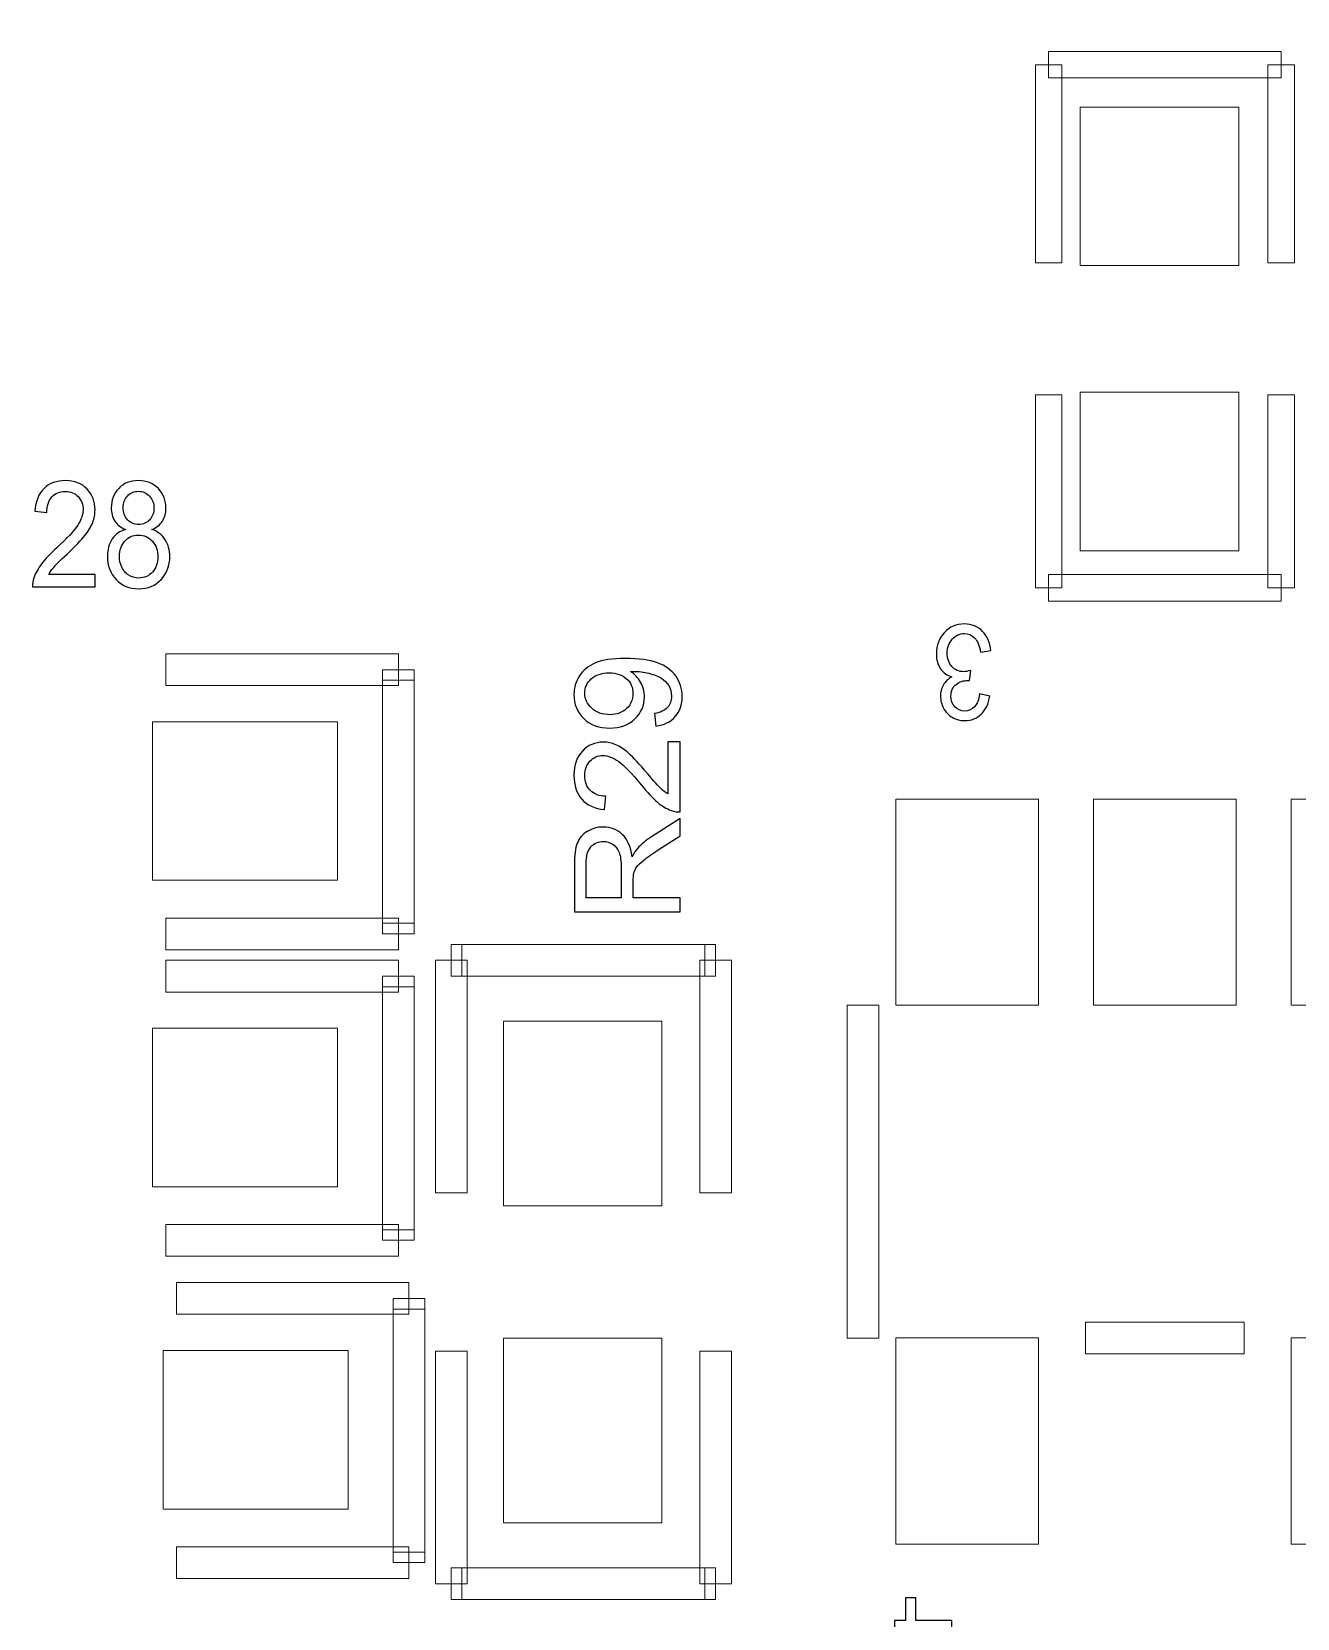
# Model space of a CAD drawing. Header units: millimetres. Extents: x -69 to 39, y -9 to 54.
# Drawn here: x -26.83 to -20.75, y 8.33 to 15.96 of the extents above; entities that cross this region are included whole.
import ezdxf

# ---------------------------------------------------------------- set-up
doc = ezdxf.new("R2010")
doc.units = ezdxf.units.MM
doc.header["$MEASUREMENT"] = 0
for name, color, linetype in [('BG_OUTLINE', 7, 'Continuous'), ('PG_SILKSCREEN_TOP', 7, 'Continuous'), ('PIN_TOP', 7, 'Continuous'), ('RD_SILKSCREEN_TOP', 7, 'Continuous')]:
    doc.layers.add(name, color=color, linetype=linetype)

msp = doc.modelspace()

# ---------------------------------------------------------------- linework, layer by layer
at = {"layer": 'BG_OUTLINE', "color": 176, "lineweight": 9}
msp.add_open_spline([(22.1252, -9.4051), (22.1252, -9.4051), (-56.3279, -9.4051), (-56.3279, -9.4051), (-56.3279, -9.4051), (-56.3279, -9.4051), (-56.3279, 41.6488), (-56.3279, 41.6488), (-56.3279, 41.6488), (-56.3279, 41.6488), (22.3259, 41.6488), (22.3259, 41.6488), (22.3259, 41.6488), (22.9318, 41.6492), (23.513, 41.4088), (23.9418, 40.9807), (23.9418, 40.9807), (24.3705, 40.5525), (24.6115, 39.9687), (24.6119, 39.3628), (24.6119, 39.3628), (24.6119, 39.3628), (24.6119, -7.1191), (24.6119, -7.1191), (24.6119, -7.1191), (24.6123, -7.725), (24.372, -8.3063), (23.9438, -8.735), (23.9438, -8.735), (23.5156, -9.1637), (22.9318, -9.4047), (22.3259, -9.4051), (22.3259, -9.4051), (22.3259, -9.4051), (22.1252, -9.4051), (22.1252, -9.4051)], degree=3, knots=[0, 0, 0, 0, 0.111111, 0.111111, 0.111111, 0.111111, 0.222222, 0.222222, 0.222222, 0.222222, 0.333333, 0.333333, 0.333333, 0.333333, 0.444444, 0.444444, 0.444444, 0.444444, 0.555556, 0.555556, 0.555556, 0.555556, 0.666667, 0.666667, 0.666667, 0.666667, 0.777778, 0.777778, 0.777778, 0.777778, 0.888889, 0.888889, 0.888889, 0.888889, 1, 1, 1, 1], dxfattribs=at)
at = {"layer": 'PG_SILKSCREEN_TOP', "lineweight": 9}
for points in [[(-21.9463, 15.7383), (-21.9463, 15.7383), (-21.9463, 15.8653), (-21.9463, 15.8653), (-21.9463, 15.8653), (-21.9463, 15.8653), (-20.8287, 15.8653), (-20.8287, 15.8653), (-20.8287, 15.8653), (-20.8287, 15.8653), (-20.8287, 15.7383), (-20.8287, 15.7383), (-20.8287, 15.7383), (-20.8287, 15.7383), (-21.9463, 15.7383), (-21.9463, 15.7383)], [(-21.8828, 14.8493), (-21.8828, 14.8493), (-22.0098, 14.8493), (-22.0098, 14.8493), (-22.0098, 14.8493), (-22.0098, 14.8493), (-22.0098, 15.8018), (-22.0098, 15.8018), (-22.0098, 15.8018), (-22.0098, 15.8018), (-21.8828, 15.8018), (-21.8828, 15.8018), (-21.8828, 15.8018), (-21.8828, 15.8018), (-21.8828, 14.8493), (-21.8828, 14.8493)], [(-20.8922, 15.8018), (-20.8922, 15.8018), (-20.7652, 15.8018), (-20.7652, 15.8018), (-20.7652, 15.8018), (-20.7652, 15.8018), (-20.7652, 14.8493), (-20.7652, 14.8493), (-20.7652, 14.8493), (-20.7652, 14.8493), (-20.8922, 14.8493), (-20.8922, 14.8493), (-20.8922, 14.8493), (-20.8922, 14.8493), (-20.8922, 15.8018), (-20.8922, 15.8018)], [(-22.0098, 14.2143), (-22.0098, 14.2143), (-21.8828, 14.2143), (-21.8828, 14.2143), (-21.8828, 14.2143), (-21.8828, 14.2143), (-21.8828, 13.2872), (-21.8828, 13.2872), (-21.8828, 13.2872), (-21.8828, 13.2872), (-22.0098, 13.2872), (-22.0098, 13.2872), (-22.0098, 13.2872), (-22.0098, 13.2872), (-22.0098, 14.2143), (-22.0098, 14.2143)], [(-20.7652, 13.2872), (-20.7652, 13.2872), (-20.8922, 13.2872), (-20.8922, 13.2872), (-20.8922, 13.2872), (-20.8922, 13.2872), (-20.8922, 14.2143), (-20.8922, 14.2143), (-20.8922, 14.2143), (-20.8922, 14.2143), (-20.7652, 14.2143), (-20.7652, 14.2143), (-20.7652, 14.2143), (-20.7652, 14.2143), (-20.7652, 13.2872), (-20.7652, 13.2872)], [(-21.9463, 13.2237), (-21.9463, 13.2237), (-21.9463, 13.3507), (-21.9463, 13.3507), (-21.9463, 13.3507), (-21.9463, 13.3507), (-20.8287, 13.3507), (-20.8287, 13.3507), (-20.8287, 13.3507), (-20.8287, 13.3507), (-20.8287, 13.2237), (-20.8287, 13.2237), (-20.8287, 13.2237), (-20.8287, 13.2237), (-21.9463, 13.2237), (-21.9463, 13.2237)], [(-25.0705, 12.9697), (-25.0705, 12.9697), (-25.0705, 12.8173), (-25.0705, 12.8173), (-25.0705, 12.8173), (-25.0705, 12.8173), (-26.1881, 12.8173), (-26.1881, 12.8173), (-26.1881, 12.8173), (-26.1881, 12.8173), (-26.1881, 12.9697), (-26.1881, 12.9697), (-26.1881, 12.9697), (-26.1881, 12.9697), (-25.0705, 12.9697), (-25.0705, 12.9697)], [(-24.9943, 12.8427), (-24.9943, 12.8427), (-25.1467, 12.8427), (-25.1467, 12.8427), (-25.1467, 12.8427), (-25.1467, 12.8427), (-25.1467, 12.8935), (-25.1467, 12.8935), (-25.1467, 12.8935), (-25.1467, 12.8935), (-24.9943, 12.8935), (-24.9943, 12.8935), (-24.9943, 12.8935), (-24.9943, 12.8935), (-24.9943, 12.8427), (-24.9943, 12.8427)], [(-24.9943, 11.6743), (-24.9943, 11.6743), (-25.1467, 11.6743), (-25.1467, 11.6743), (-25.1467, 11.6743), (-25.1467, 11.6743), (-25.1467, 12.8427), (-25.1467, 12.8427), (-25.1467, 12.8427), (-25.1467, 12.8427), (-24.9943, 12.8427), (-24.9943, 12.8427), (-24.9943, 12.8427), (-24.9943, 12.8427), (-24.9943, 11.6743), (-24.9943, 11.6743)], [(-26.1881, 11.5473), (-26.1881, 11.5473), (-26.1881, 11.6997), (-26.1881, 11.6997), (-26.1881, 11.6997), (-26.1881, 11.6997), (-25.0705, 11.6997), (-25.0705, 11.6997), (-25.0705, 11.6997), (-25.0705, 11.6997), (-25.0705, 11.5473), (-25.0705, 11.5473), (-25.0705, 11.5473), (-25.0705, 11.5473), (-26.1881, 11.5473), (-26.1881, 11.5473)], [(-24.9943, 11.6235), (-24.9943, 11.6235), (-25.1467, 11.6235), (-25.1467, 11.6235), (-25.1467, 11.6235), (-25.1467, 11.6235), (-25.1467, 11.6743), (-25.1467, 11.6743), (-25.1467, 11.6743), (-25.1467, 11.6743), (-24.9943, 11.6743), (-24.9943, 11.6743), (-24.9943, 11.6743), (-24.9943, 11.6743), (-24.9943, 11.6235), (-24.9943, 11.6235)], [(-24.7657, 11.5727), (-24.7657, 11.5727), (-24.7657, 11.4203), (-24.7657, 11.4203), (-24.7657, 11.4203), (-24.7657, 11.4203), (-24.8165, 11.4203), (-24.8165, 11.4203), (-24.8165, 11.4203), (-24.8165, 11.4203), (-24.8165, 11.5727), (-24.8165, 11.5727), (-24.8165, 11.5727), (-24.8165, 11.5727), (-24.7657, 11.5727), (-24.7657, 11.5727)], [(-23.5973, 11.5727), (-23.5973, 11.5727), (-23.5973, 11.4203), (-23.5973, 11.4203), (-23.5973, 11.4203), (-23.5973, 11.4203), (-24.7657, 11.4203), (-24.7657, 11.4203), (-24.7657, 11.4203), (-24.7657, 11.4203), (-24.7657, 11.5727), (-24.7657, 11.5727), (-24.7657, 11.5727), (-24.7657, 11.5727), (-23.5973, 11.5727), (-23.5973, 11.5727)], [(-23.5465, 11.5727), (-23.5465, 11.5727), (-23.5465, 11.4203), (-23.5465, 11.4203), (-23.5465, 11.4203), (-23.5465, 11.4203), (-23.5973, 11.4203), (-23.5973, 11.4203), (-23.5973, 11.4203), (-23.5973, 11.4203), (-23.5973, 11.5727), (-23.5973, 11.5727), (-23.5973, 11.5727), (-23.5973, 11.5727), (-23.5465, 11.5727), (-23.5465, 11.5727)], [(-25.0705, 11.4965), (-25.0705, 11.4965), (-25.0705, 11.3441), (-25.0705, 11.3441), (-25.0705, 11.3441), (-25.0705, 11.3441), (-26.1881, 11.3441), (-26.1881, 11.3441), (-26.1881, 11.3441), (-26.1881, 11.3441), (-26.1881, 11.4965), (-26.1881, 11.4965), (-26.1881, 11.4965), (-26.1881, 11.4965), (-25.0705, 11.4965), (-25.0705, 11.4965)], [(-24.8927, 11.4965), (-24.8927, 11.4965), (-24.7403, 11.4965), (-24.7403, 11.4965), (-24.7403, 11.4965), (-24.7403, 11.4965), (-24.7403, 10.3789), (-24.7403, 10.3789), (-24.7403, 10.3789), (-24.7403, 10.3789), (-24.8927, 10.3789), (-24.8927, 10.3789), (-24.8927, 10.3789), (-24.8927, 10.3789), (-24.8927, 11.4965), (-24.8927, 11.4965)], [(-23.4703, 10.3789), (-23.4703, 10.3789), (-23.6227, 10.3789), (-23.6227, 10.3789), (-23.6227, 10.3789), (-23.6227, 10.3789), (-23.6227, 11.4965), (-23.6227, 11.4965), (-23.6227, 11.4965), (-23.6227, 11.4965), (-23.4703, 11.4965), (-23.4703, 11.4965), (-23.4703, 11.4965), (-23.4703, 11.4965), (-23.4703, 10.3789), (-23.4703, 10.3789)], [(-24.9943, 11.3695), (-24.9943, 11.3695), (-25.1467, 11.3695), (-25.1467, 11.3695), (-25.1467, 11.3695), (-25.1467, 11.3695), (-25.1467, 11.4203), (-25.1467, 11.4203), (-25.1467, 11.4203), (-25.1467, 11.4203), (-24.9943, 11.4203), (-24.9943, 11.4203), (-24.9943, 11.4203), (-24.9943, 11.4203), (-24.9943, 11.3695), (-24.9943, 11.3695)], [(-24.9943, 10.2011), (-24.9943, 10.2011), (-25.1467, 10.2011), (-25.1467, 10.2011), (-25.1467, 10.2011), (-25.1467, 10.2011), (-25.1467, 11.3695), (-25.1467, 11.3695), (-25.1467, 11.3695), (-25.1467, 11.3695), (-24.9943, 11.3695), (-24.9943, 11.3695), (-24.9943, 11.3695), (-24.9943, 11.3695), (-24.9943, 10.2011), (-24.9943, 10.2011)], [(-22.7614, 9.6804), (-22.7614, 9.6804), (-22.9138, 9.6804), (-22.9138, 9.6804), (-22.9138, 9.6804), (-22.9138, 9.6804), (-22.9138, 11.2806), (-22.9138, 11.2806), (-22.9138, 11.2806), (-22.9138, 11.2806), (-22.7614, 11.2806), (-22.7614, 11.2806), (-22.7614, 11.2806), (-22.7614, 11.2806), (-22.7614, 9.6804), (-22.7614, 9.6804)], [(-26.1881, 10.0741), (-26.1881, 10.0741), (-26.1881, 10.2265), (-26.1881, 10.2265), (-26.1881, 10.2265), (-26.1881, 10.2265), (-25.0705, 10.2265), (-25.0705, 10.2265), (-25.0705, 10.2265), (-25.0705, 10.2265), (-25.0705, 10.0741), (-25.0705, 10.0741), (-25.0705, 10.0741), (-25.0705, 10.0741), (-26.1881, 10.0741), (-26.1881, 10.0741)], [(-24.9943, 10.1503), (-24.9943, 10.1503), (-25.1467, 10.1503), (-25.1467, 10.1503), (-25.1467, 10.1503), (-25.1467, 10.1503), (-25.1467, 10.2011), (-25.1467, 10.2011), (-25.1467, 10.2011), (-25.1467, 10.2011), (-24.9943, 10.2011), (-24.9943, 10.2011), (-24.9943, 10.2011), (-24.9943, 10.2011), (-24.9943, 10.1503), (-24.9943, 10.1503)], [(-25.0197, 9.9471), (-25.0197, 9.9471), (-25.0197, 9.7947), (-25.0197, 9.7947), (-25.0197, 9.7947), (-25.0197, 9.7947), (-26.1373, 9.7947), (-26.1373, 9.7947), (-26.1373, 9.7947), (-26.1373, 9.7947), (-26.1373, 9.9471), (-26.1373, 9.9471), (-26.1373, 9.9471), (-26.1373, 9.9471), (-25.0197, 9.9471), (-25.0197, 9.9471)], [(-24.9435, 9.8201), (-24.9435, 9.8201), (-25.0959, 9.8201), (-25.0959, 9.8201), (-25.0959, 9.8201), (-25.0959, 9.8201), (-25.0959, 9.8709), (-25.0959, 9.8709), (-25.0959, 9.8709), (-25.0959, 9.8709), (-24.9435, 9.8709), (-24.9435, 9.8709), (-24.9435, 9.8709), (-24.9435, 9.8709), (-24.9435, 9.8201), (-24.9435, 9.8201)], [(-24.9435, 8.6517), (-24.9435, 8.6517), (-25.0959, 8.6517), (-25.0959, 8.6517), (-25.0959, 8.6517), (-25.0959, 8.6517), (-25.0959, 9.8201), (-25.0959, 9.8201), (-25.0959, 9.8201), (-25.0959, 9.8201), (-24.9435, 9.8201), (-24.9435, 9.8201), (-24.9435, 9.8201), (-24.9435, 9.8201), (-24.9435, 8.6517), (-24.9435, 8.6517)], [(-21.0065, 9.7566), (-21.0065, 9.7566), (-21.0065, 9.6042), (-21.0065, 9.6042), (-21.0065, 9.6042), (-21.0065, 9.6042), (-21.7685, 9.6042), (-21.7685, 9.6042), (-21.7685, 9.6042), (-21.7685, 9.6042), (-21.7685, 9.7566), (-21.7685, 9.7566), (-21.7685, 9.7566), (-21.7685, 9.7566), (-21.0065, 9.7566), (-21.0065, 9.7566)], [(-24.7403, 8.4993), (-24.7403, 8.4993), (-24.8927, 8.4993), (-24.8927, 8.4993), (-24.8927, 8.4993), (-24.8927, 8.4993), (-24.8927, 9.6169), (-24.8927, 9.6169), (-24.8927, 9.6169), (-24.8927, 9.6169), (-24.7403, 9.6169), (-24.7403, 9.6169), (-24.7403, 9.6169), (-24.7403, 9.6169), (-24.7403, 8.4993), (-24.7403, 8.4993)], [(-23.6227, 9.6169), (-23.6227, 9.6169), (-23.4703, 9.6169), (-23.4703, 9.6169), (-23.4703, 9.6169), (-23.4703, 9.6169), (-23.4703, 8.4993), (-23.4703, 8.4993), (-23.4703, 8.4993), (-23.4703, 8.4993), (-23.6227, 8.4993), (-23.6227, 8.4993), (-23.6227, 8.4993), (-23.6227, 8.4993), (-23.6227, 9.6169), (-23.6227, 9.6169)], [(-26.1373, 8.5247), (-26.1373, 8.5247), (-26.1373, 8.6771), (-26.1373, 8.6771), (-26.1373, 8.6771), (-26.1373, 8.6771), (-25.0197, 8.6771), (-25.0197, 8.6771), (-25.0197, 8.6771), (-25.0197, 8.6771), (-25.0197, 8.5247), (-25.0197, 8.5247), (-25.0197, 8.5247), (-25.0197, 8.5247), (-26.1373, 8.5247), (-26.1373, 8.5247)], [(-24.9435, 8.6009), (-24.9435, 8.6009), (-25.0959, 8.6009), (-25.0959, 8.6009), (-25.0959, 8.6009), (-25.0959, 8.6009), (-25.0959, 8.6517), (-25.0959, 8.6517), (-25.0959, 8.6517), (-25.0959, 8.6517), (-24.9435, 8.6517), (-24.9435, 8.6517), (-24.9435, 8.6517), (-24.9435, 8.6517), (-24.9435, 8.6009), (-24.9435, 8.6009)], [(-24.7657, 8.5755), (-24.7657, 8.5755), (-24.7657, 8.4231), (-24.7657, 8.4231), (-24.7657, 8.4231), (-24.7657, 8.4231), (-24.8165, 8.4231), (-24.8165, 8.4231), (-24.8165, 8.4231), (-24.8165, 8.4231), (-24.8165, 8.5755), (-24.8165, 8.5755), (-24.8165, 8.5755), (-24.8165, 8.5755), (-24.7657, 8.5755), (-24.7657, 8.5755)], [(-23.5973, 8.5755), (-23.5973, 8.5755), (-23.5973, 8.4231), (-23.5973, 8.4231), (-23.5973, 8.4231), (-23.5973, 8.4231), (-24.7657, 8.4231), (-24.7657, 8.4231), (-24.7657, 8.4231), (-24.7657, 8.4231), (-24.7657, 8.5755), (-24.7657, 8.5755), (-24.7657, 8.5755), (-24.7657, 8.5755), (-23.5973, 8.5755), (-23.5973, 8.5755)], [(-23.5465, 8.5755), (-23.5465, 8.5755), (-23.5465, 8.4231), (-23.5465, 8.4231), (-23.5465, 8.4231), (-23.5465, 8.4231), (-23.5973, 8.4231), (-23.5973, 8.4231), (-23.5973, 8.4231), (-23.5973, 8.4231), (-23.5973, 8.5755), (-23.5973, 8.5755), (-23.5973, 8.5755), (-23.5973, 8.5755), (-23.5465, 8.5755), (-23.5465, 8.5755)]]:
    msp.add_open_spline(points, degree=3, knots=[0, 0, 0, 0, 0.25, 0.25, 0.25, 0.25, 0.5, 0.5, 0.5, 0.5, 0.75, 0.75, 0.75, 0.75, 1, 1, 1, 1], dxfattribs=at)
at = {"layer": 'PG_SILKSCREEN_TOP'}
for points, knots in [([(-22.2238, 12.9854), (-22.2238, 12.9854), (-22.2727, 12.978), (-22.2727, 12.978), (-22.2727, 12.978), (-22.2784, 13.0096), (-22.288, 13.0324), (-22.3014, 13.0463), (-22.3014, 13.0463), (-22.315, 13.0603), (-22.3314, 13.0673), (-22.3509, 13.0673), (-22.3509, 13.0673), (-22.374, 13.0673), (-22.3935, 13.0582), (-22.4094, 13.04), (-22.4094, 13.04), (-22.4252, 13.0218), (-22.4332, 12.9992), (-22.4332, 12.9724), (-22.4332, 12.9724), (-22.4332, 12.9468), (-22.4259, 12.9256), (-22.4111, 12.909), (-22.4111, 12.909), (-22.3964, 12.8924), (-22.3776, 12.884), (-22.355, 12.884), (-22.355, 12.884), (-22.3457, 12.884), (-22.3342, 12.8861), (-22.3204, 12.8902), (-22.3204, 12.8902), (-22.3204, 12.8902), (-22.3259, 12.8412), (-22.3259, 12.8412), (-22.3259, 12.8412), (-22.3292, 12.8417), (-22.3317, 12.8419), (-22.3338, 12.8419), (-22.3338, 12.8419), (-22.3546, 12.8419), (-22.3734, 12.8356), (-22.3901, 12.8232), (-22.3901, 12.8232), (-22.4069, 12.8109), (-22.4152, 12.7917), (-22.4152, 12.7659), (-22.4152, 12.7659), (-22.4152, 12.7455), (-22.4091, 12.7284), (-22.3969, 12.7151), (-22.3969, 12.7151), (-22.3848, 12.7016), (-22.369, 12.6949), (-22.3498, 12.6949), (-22.3498, 12.6949), (-22.3307, 12.6949), (-22.3148, 12.7018), (-22.3022, 12.7153), (-22.3022, 12.7153), (-22.2895, 12.729), (-22.2813, 12.7495), (-22.2777, 12.7768), (-22.2777, 12.7768), (-22.2777, 12.7768), (-22.2287, 12.7668), (-22.2287, 12.7668), (-22.2287, 12.7668), (-22.2346, 12.7294), (-22.2483, 12.7004), (-22.2694, 12.6798), (-22.2694, 12.6798), (-22.2908, 12.6593), (-22.3171, 12.6489), (-22.3487, 12.6489), (-22.3487, 12.6489), (-22.3705, 12.6489), (-22.3906, 12.6543), (-22.4089, 12.6649), (-22.4089, 12.6649), (-22.4272, 12.6756), (-22.4412, 12.6901), (-22.451, 12.7085), (-22.451, 12.7085), (-22.4607, 12.7269), (-22.4656, 12.7464), (-22.4656, 12.7672), (-22.4656, 12.7672), (-22.4656, 12.7867), (-22.461, 12.8046), (-22.4517, 12.8208), (-22.4517, 12.8208), (-22.4424, 12.8369), (-22.4287, 12.8497), (-22.4106, 12.8592), (-22.4106, 12.8592), (-22.4342, 12.8654), (-22.4525, 12.8783), (-22.4656, 12.8979), (-22.4656, 12.8979), (-22.4787, 12.9173), (-22.4852, 12.9418), (-22.4852, 12.9711), (-22.4852, 12.9711), (-22.4852, 13.0108), (-22.4725, 13.0444), (-22.447, 13.0721), (-22.447, 13.0721), (-22.4217, 13.0997), (-22.3895, 13.1134), (-22.3506, 13.1134), (-22.3506, 13.1134), (-22.3155, 13.1134), (-22.2865, 13.1016), (-22.2634, 13.0778), (-22.2634, 13.0778), (-22.2402, 13.0541), (-22.227, 13.0233), (-22.2238, 12.9854)], [0, 0, 0, 0, 0.033333, 0.033333, 0.033333, 0.033333, 0.066667, 0.066667, 0.066667, 0.066667, 0.1, 0.1, 0.1, 0.1, 0.133333, 0.133333, 0.133333, 0.133333, 0.166667, 0.166667, 0.166667, 0.166667, 0.2, 0.2, 0.2, 0.2, 0.233333, 0.233333, 0.233333, 0.233333, 0.266667, 0.266667, 0.266667, 0.266667, 0.3, 0.3, 0.3, 0.3, 0.333333, 0.333333, 0.333333, 0.333333, 0.366667, 0.366667, 0.366667, 0.366667, 0.4, 0.4, 0.4, 0.4, 0.433333, 0.433333, 0.433333, 0.433333, 0.466667, 0.466667, 0.466667, 0.466667, 0.5, 0.5, 0.5, 0.5, 0.533333, 0.533333, 0.533333, 0.533333, 0.566667, 0.566667, 0.566667, 0.566667, 0.6, 0.6, 0.6, 0.6, 0.633333, 0.633333, 0.633333, 0.633333, 0.666667, 0.666667, 0.666667, 0.666667, 0.7, 0.7, 0.7, 0.7, 0.733333, 0.733333, 0.733333, 0.733333, 0.766667, 0.766667, 0.766667, 0.766667, 0.8, 0.8, 0.8, 0.8, 0.833333, 0.833333, 0.833333, 0.833333, 0.866667, 0.866667, 0.866667, 0.866667, 0.9, 0.9, 0.9, 0.9, 0.933333, 0.933333, 0.933333, 0.933333, 0.966667, 0.966667, 0.966667, 0.966667, 1, 1, 1, 1]), ([(-22.5839, 8.4318), (-22.5839, 8.4318), (-22.5839, 8.323), (-22.5839, 8.323), (-22.5839, 8.323), (-22.5839, 8.323), (-22.4107, 8.323), (-22.4107, 8.323), (-22.4107, 8.323), (-22.4107, 8.323), (-22.4107, 8.2718), (-22.4107, 8.2718), (-22.4107, 8.2718), (-22.4107, 8.2718), (-22.593, 7.9772), (-22.593, 7.9772), (-22.593, 7.9772), (-22.593, 7.9772), (-22.6331, 7.9772), (-22.6331, 7.9772), (-22.6331, 7.9772), (-22.6331, 7.9772), (-22.6331, 8.2718), (-22.6331, 8.2718), (-22.6331, 8.2718), (-22.6331, 8.2718), (-22.687, 8.2718), (-22.687, 8.2718), (-22.687, 8.2718), (-22.687, 8.2718), (-22.687, 8.323), (-22.687, 8.323), (-22.687, 8.323), (-22.687, 8.323), (-22.6331, 8.323), (-22.6331, 8.323), (-22.6331, 8.323), (-22.6331, 8.323), (-22.6331, 8.4318), (-22.6331, 8.4318), (-22.6331, 8.4318), (-22.6331, 8.4318), (-22.5839, 8.4318), (-22.5839, 8.4318)], [0, 0, 0, 0, 0.090909, 0.090909, 0.090909, 0.090909, 0.181818, 0.181818, 0.181818, 0.181818, 0.272727, 0.272727, 0.272727, 0.272727, 0.363636, 0.363636, 0.363636, 0.363636, 0.454545, 0.454545, 0.454545, 0.454545, 0.545455, 0.545455, 0.545455, 0.545455, 0.636364, 0.636364, 0.636364, 0.636364, 0.727273, 0.727273, 0.727273, 0.727273, 0.818182, 0.818182, 0.818182, 0.818182, 0.909091, 0.909091, 0.909091, 0.909091, 1, 1, 1, 1])]:
    msp.add_open_spline(points, degree=3, knots=knots, dxfattribs=at)
at = {"layer": 'PIN_TOP', "color": 8, "lineweight": 9}
for points in [[(-21.0319, 14.8366), (-21.0319, 14.8366), (-21.7939, 14.8366), (-21.7939, 14.8366), (-21.7939, 14.8366), (-21.7939, 14.8366), (-21.7939, 15.5986), (-21.7939, 15.5986), (-21.7939, 15.5986), (-21.7939, 15.5986), (-21.0319, 15.5986), (-21.0319, 15.5986), (-21.0319, 15.5986), (-21.0319, 15.5986), (-21.0319, 14.8366), (-21.0319, 14.8366)], [(-21.0319, 13.465), (-21.0319, 13.465), (-21.7939, 13.465), (-21.7939, 13.465), (-21.7939, 13.465), (-21.7939, 13.465), (-21.7939, 14.227), (-21.7939, 14.227), (-21.7939, 14.227), (-21.7939, 14.227), (-21.0319, 14.227), (-21.0319, 14.227), (-21.0319, 14.227), (-21.0319, 14.227), (-21.0319, 13.465), (-21.0319, 13.465)], [(-26.2516, 11.8811), (-26.2516, 11.8811), (-26.2516, 12.6431), (-26.2516, 12.6431), (-26.2516, 12.6431), (-26.2516, 12.6431), (-25.3626, 12.6431), (-25.3626, 12.6431), (-25.3626, 12.6431), (-25.3626, 12.6431), (-25.3626, 11.8811), (-25.3626, 11.8811), (-25.3626, 11.8811), (-25.3626, 11.8811), (-26.2516, 11.8811), (-26.2516, 11.8811)], [(-21.9946, 12.2707), (-21.9946, 12.2707), (-21.9946, 11.2801), (-21.9946, 11.2801), (-21.9946, 11.2801), (-21.9946, 11.2801), (-22.6804, 11.2801), (-22.6804, 11.2801), (-22.6804, 11.2801), (-22.6804, 11.2801), (-22.6804, 12.2707), (-22.6804, 12.2707), (-22.6804, 12.2707), (-22.6804, 12.2707), (-21.9946, 12.2707), (-21.9946, 12.2707)], [(-21.0446, 12.2707), (-21.0446, 12.2707), (-21.0446, 11.2801), (-21.0446, 11.2801), (-21.0446, 11.2801), (-21.0446, 11.2801), (-21.7304, 11.2801), (-21.7304, 11.2801), (-21.7304, 11.2801), (-21.7304, 11.2801), (-21.7304, 12.2707), (-21.7304, 12.2707), (-21.7304, 12.2707), (-21.7304, 12.2707), (-21.0446, 12.2707), (-21.0446, 12.2707)], [(-20.0946, 12.2707), (-20.0946, 12.2707), (-20.0946, 11.2801), (-20.0946, 11.2801), (-20.0946, 11.2801), (-20.0946, 11.2801), (-20.7804, 11.2801), (-20.7804, 11.2801), (-20.7804, 11.2801), (-20.7804, 11.2801), (-20.7804, 12.2707), (-20.7804, 12.2707), (-20.7804, 12.2707), (-20.7804, 12.2707), (-20.0946, 12.2707), (-20.0946, 12.2707)], [(-26.2516, 10.4079), (-26.2516, 10.4079), (-26.2516, 11.1699), (-26.2516, 11.1699), (-26.2516, 11.1699), (-26.2516, 11.1699), (-25.3626, 11.1699), (-25.3626, 11.1699), (-25.3626, 11.1699), (-25.3626, 11.1699), (-25.3626, 10.4079), (-25.3626, 10.4079), (-25.3626, 10.4079), (-25.3626, 10.4079), (-26.2516, 10.4079), (-26.2516, 10.4079)], [(-23.804, 10.3154), (-23.804, 10.3154), (-24.566, 10.3154), (-24.566, 10.3154), (-24.566, 10.3154), (-24.566, 10.3154), (-24.566, 11.2044), (-24.566, 11.2044), (-24.566, 11.2044), (-24.566, 11.2044), (-23.804, 11.2044), (-23.804, 11.2044), (-23.804, 11.2044), (-23.804, 11.2044), (-23.804, 10.3154), (-23.804, 10.3154)], [(-26.2008, 8.8585), (-26.2008, 8.8585), (-26.2008, 9.6205), (-26.2008, 9.6205), (-26.2008, 9.6205), (-26.2008, 9.6205), (-25.3118, 9.6205), (-25.3118, 9.6205), (-25.3118, 9.6205), (-25.3118, 9.6205), (-25.3118, 8.8585), (-25.3118, 8.8585), (-25.3118, 8.8585), (-25.3118, 8.8585), (-26.2008, 8.8585), (-26.2008, 8.8585)], [(-23.804, 8.7914), (-23.804, 8.7914), (-24.566, 8.7914), (-24.566, 8.7914), (-24.566, 8.7914), (-24.566, 8.7914), (-24.566, 9.6804), (-24.566, 9.6804), (-24.566, 9.6804), (-24.566, 9.6804), (-23.804, 9.6804), (-23.804, 9.6804), (-23.804, 9.6804), (-23.804, 9.6804), (-23.804, 8.7914), (-23.804, 8.7914)], [(-21.9946, 9.6809), (-21.9946, 9.6809), (-21.9946, 8.6903), (-21.9946, 8.6903), (-21.9946, 8.6903), (-21.9946, 8.6903), (-22.6804, 8.6903), (-22.6804, 8.6903), (-22.6804, 8.6903), (-22.6804, 8.6903), (-22.6804, 9.6809), (-22.6804, 9.6809), (-22.6804, 9.6809), (-22.6804, 9.6809), (-21.9946, 9.6809), (-21.9946, 9.6809)], [(-20.0946, 9.6809), (-20.0946, 9.6809), (-20.0946, 8.6903), (-20.0946, 8.6903), (-20.0946, 8.6903), (-20.0946, 8.6903), (-20.7804, 8.6903), (-20.7804, 8.6903), (-20.7804, 8.6903), (-20.7804, 8.6903), (-20.7804, 9.6809), (-20.7804, 9.6809), (-20.7804, 9.6809), (-20.7804, 9.6809), (-20.0946, 9.6809), (-20.0946, 9.6809)]]:
    msp.add_open_spline(points, degree=3, knots=[0, 0, 0, 0, 0.25, 0.25, 0.25, 0.25, 0.5, 0.5, 0.5, 0.5, 0.75, 0.75, 0.75, 0.75, 1, 1, 1, 1], dxfattribs=at)
at = {"layer": 'RD_SILKSCREEN_TOP', "color": 1}
for points, knots in [([(-26.5274, 13.3517), (-26.5274, 13.3517), (-26.5274, 13.2916), (-26.5274, 13.2916), (-26.5274, 13.2916), (-26.5274, 13.2916), (-26.8278, 13.2916), (-26.8278, 13.2916), (-26.8278, 13.2916), (-26.8283, 13.3067), (-26.8261, 13.3211), (-26.8214, 13.335), (-26.8214, 13.335), (-26.8138, 13.358), (-26.8015, 13.3805), (-26.7847, 13.4028), (-26.7847, 13.4028), (-26.7677, 13.4249), (-26.7434, 13.4507), (-26.7117, 13.4798), (-26.7117, 13.4798), (-26.6622, 13.5252), (-26.6288, 13.5611), (-26.6114, 13.5877), (-26.6114, 13.5877), (-26.5941, 13.6141), (-26.5854, 13.6393), (-26.5854, 13.6628), (-26.5854, 13.6628), (-26.5854, 13.6876), (-26.5934, 13.7085), (-26.6091, 13.7256), (-26.6091, 13.7256), (-26.625, 13.7425), (-26.6456, 13.751), (-26.671, 13.751), (-26.671, 13.751), (-26.6979, 13.751), (-26.7193, 13.742), (-26.7354, 13.7239), (-26.7354, 13.7239), (-26.7517, 13.7059), (-26.7598, 13.6809), (-26.76, 13.649), (-26.76, 13.649), (-26.76, 13.649), (-26.8174, 13.6555), (-26.8174, 13.6555), (-26.8174, 13.6555), (-26.8134, 13.7035), (-26.7986, 13.74), (-26.773, 13.7651), (-26.773, 13.7651), (-26.7474, 13.7903), (-26.7129, 13.8028), (-26.6697, 13.8028), (-26.6697, 13.8028), (-26.6261, 13.8028), (-26.5917, 13.7892), (-26.5662, 13.7622), (-26.5662, 13.7622), (-26.5407, 13.735), (-26.528, 13.7015), (-26.528, 13.6614), (-26.528, 13.6614), (-26.528, 13.641), (-26.5317, 13.621), (-26.5392, 13.6013), (-26.5392, 13.6013), (-26.5467, 13.5817), (-26.5591, 13.5609), (-26.5763, 13.5392), (-26.5763, 13.5392), (-26.5935, 13.5174), (-26.6222, 13.4875), (-26.6623, 13.4496), (-26.6623, 13.4496), (-26.6958, 13.4181), (-26.7173, 13.3967), (-26.7267, 13.3855), (-26.7267, 13.3855), (-26.7363, 13.3743), (-26.7442, 13.3631), (-26.7504, 13.3517), (-26.7504, 13.3517), (-26.7504, 13.3517), (-26.5274, 13.3517), (-26.5274, 13.3517)], [0, 0, 0, 0, 0.045455, 0.045455, 0.045455, 0.045455, 0.090909, 0.090909, 0.090909, 0.090909, 0.136364, 0.136364, 0.136364, 0.136364, 0.181818, 0.181818, 0.181818, 0.181818, 0.227273, 0.227273, 0.227273, 0.227273, 0.272727, 0.272727, 0.272727, 0.272727, 0.318182, 0.318182, 0.318182, 0.318182, 0.363636, 0.363636, 0.363636, 0.363636, 0.409091, 0.409091, 0.409091, 0.409091, 0.454545, 0.454545, 0.454545, 0.454545, 0.5, 0.5, 0.5, 0.5, 0.545455, 0.545455, 0.545455, 0.545455, 0.590909, 0.590909, 0.590909, 0.590909, 0.636364, 0.636364, 0.636364, 0.636364, 0.681818, 0.681818, 0.681818, 0.681818, 0.727273, 0.727273, 0.727273, 0.727273, 0.772727, 0.772727, 0.772727, 0.772727, 0.818182, 0.818182, 0.818182, 0.818182, 0.863636, 0.863636, 0.863636, 0.863636, 0.909091, 0.909091, 0.909091, 0.909091, 0.954545, 0.954545, 0.954545, 0.954545, 1, 1, 1, 1]), ([(-26.3817, 13.5677), (-26.4049, 13.5771), (-26.422, 13.5907), (-26.4333, 13.6083), (-26.4333, 13.6083), (-26.4444, 13.6259), (-26.45, 13.647), (-26.45, 13.6715), (-26.45, 13.6715), (-26.45, 13.7086), (-26.4381, 13.7397), (-26.4143, 13.7649), (-26.4143, 13.7649), (-26.3905, 13.7902), (-26.359, 13.8028), (-26.3194, 13.8028), (-26.3194, 13.8028), (-26.2798, 13.8028), (-26.2478, 13.7899), (-26.2236, 13.7641), (-26.2236, 13.7641), (-26.1994, 13.7382), (-26.1874, 13.7068), (-26.1874, 13.6697), (-26.1874, 13.6697), (-26.1874, 13.6461), (-26.1929, 13.6256), (-26.2039, 13.6081), (-26.2039, 13.6081), (-26.215, 13.5907), (-26.2318, 13.5771), (-26.2543, 13.5677), (-26.2543, 13.5677), (-26.2264, 13.5575), (-26.2052, 13.5411), (-26.1906, 13.5184), (-26.1906, 13.5184), (-26.1761, 13.4957), (-26.1687, 13.4686), (-26.1687, 13.4372), (-26.1687, 13.4372), (-26.1687, 13.3935), (-26.1826, 13.357), (-26.21, 13.3274), (-26.21, 13.3274), (-26.2375, 13.2978), (-26.2736, 13.2829), (-26.3186, 13.2829), (-26.3186, 13.2829), (-26.3634, 13.2829), (-26.3994, 13.2978), (-26.427, 13.3275), (-26.427, 13.3275), (-26.4545, 13.3573), (-26.4683, 13.3944), (-26.4683, 13.4388), (-26.4683, 13.4388), (-26.4683, 13.4719), (-26.4608, 13.4996), (-26.4457, 13.522), (-26.4457, 13.522), (-26.4308, 13.5443), (-26.4094, 13.5596), (-26.3817, 13.5677)], [0, 0, 0, 0, 0.0625, 0.0625, 0.0625, 0.0625, 0.125, 0.125, 0.125, 0.125, 0.1875, 0.1875, 0.1875, 0.1875, 0.25, 0.25, 0.25, 0.25, 0.3125, 0.3125, 0.3125, 0.3125, 0.375, 0.375, 0.375, 0.375, 0.4375, 0.4375, 0.4375, 0.4375, 0.5, 0.5, 0.5, 0.5, 0.5625, 0.5625, 0.5625, 0.5625, 0.625, 0.625, 0.625, 0.625, 0.6875, 0.6875, 0.6875, 0.6875, 0.75, 0.75, 0.75, 0.75, 0.8125, 0.8125, 0.8125, 0.8125, 0.875, 0.875, 0.875, 0.875, 0.9375, 0.9375, 0.9375, 0.9375, 1, 1, 1, 1]), ([(-26.3929, 13.6736), (-26.3929, 13.6496), (-26.386, 13.6299), (-26.3722, 13.6146), (-26.3722, 13.6146), (-26.3583, 13.5993), (-26.3403, 13.5916), (-26.3182, 13.5916), (-26.3182, 13.5916), (-26.2968, 13.5916), (-26.2791, 13.5992), (-26.2653, 13.6144), (-26.2653, 13.6144), (-26.2515, 13.6295), (-26.2448, 13.6481), (-26.2448, 13.6701), (-26.2448, 13.6701), (-26.2448, 13.6931), (-26.2518, 13.7123), (-26.266, 13.7279), (-26.266, 13.7279), (-26.2801, 13.7436), (-26.2977, 13.7514), (-26.3188, 13.7514), (-26.3188, 13.7514), (-26.3402, 13.7514), (-26.3578, 13.7437), (-26.3719, 13.7285), (-26.3719, 13.7285), (-26.386, 13.7132), (-26.3929, 13.6949), (-26.3929, 13.6736)], [0, 0, 0, 0, 0.125, 0.125, 0.125, 0.125, 0.25, 0.25, 0.25, 0.25, 0.375, 0.375, 0.375, 0.375, 0.5, 0.5, 0.5, 0.5, 0.625, 0.625, 0.625, 0.625, 0.75, 0.75, 0.75, 0.75, 0.875, 0.875, 0.875, 0.875, 1, 1, 1, 1]), ([(-26.411, 13.4385), (-26.411, 13.4207), (-26.4071, 13.4034), (-26.3996, 13.3868), (-26.3996, 13.3868), (-26.3921, 13.3701), (-26.3809, 13.3571), (-26.366, 13.348), (-26.366, 13.348), (-26.3511, 13.3389), (-26.3351, 13.3343), (-26.3179, 13.3343), (-26.3179, 13.3343), (-26.2912, 13.3343), (-26.2692, 13.3439), (-26.2519, 13.3632), (-26.2519, 13.3632), (-26.2345, 13.3824), (-26.2258, 13.4068), (-26.2258, 13.4364), (-26.2258, 13.4364), (-26.2258, 13.4666), (-26.2347, 13.4914), (-26.2526, 13.5111), (-26.2526, 13.5111), (-26.2705, 13.5308), (-26.2929, 13.5406), (-26.3198, 13.5406), (-26.3198, 13.5406), (-26.3461, 13.5406), (-26.3678, 13.5309), (-26.385, 13.5115), (-26.385, 13.5115), (-26.4022, 13.4919), (-26.411, 13.4676), (-26.411, 13.4385)], [0, 0, 0, 0, 0.111111, 0.111111, 0.111111, 0.111111, 0.222222, 0.222222, 0.222222, 0.222222, 0.333333, 0.333333, 0.333333, 0.333333, 0.444444, 0.444444, 0.444444, 0.444444, 0.555556, 0.555556, 0.555556, 0.555556, 0.666667, 0.666667, 0.666667, 0.666667, 0.777778, 0.777778, 0.777778, 0.777778, 0.888889, 0.888889, 0.888889, 0.888889, 1, 1, 1, 1]), ([(-23.8334, 12.6223), (-23.8334, 12.6223), (-23.839, 12.6824), (-23.839, 12.6824), (-23.839, 12.6824), (-23.8108, 12.6875), (-23.7903, 12.6972), (-23.7775, 12.7115), (-23.7775, 12.7115), (-23.7648, 12.7259), (-23.7584, 12.7442), (-23.7584, 12.7668), (-23.7584, 12.7668), (-23.7584, 12.786), (-23.7628, 12.8028), (-23.7716, 12.8173), (-23.7716, 12.8173), (-23.7804, 12.8317), (-23.7922, 12.8436), (-23.8069, 12.8528), (-23.8069, 12.8528), (-23.8216, 12.8622), (-23.8415, 12.8699), (-23.8664, 12.8762), (-23.8664, 12.8762), (-23.8914, 12.8823), (-23.9169, 12.8855), (-23.9428, 12.8855), (-23.9428, 12.8855), (-23.9455, 12.8855), (-23.9498, 12.8854), (-23.9553, 12.8852), (-23.9553, 12.8852), (-23.9355, 12.8726), (-23.9192, 12.8556), (-23.9069, 12.834), (-23.9069, 12.834), (-23.8944, 12.8123), (-23.8883, 12.7888), (-23.8883, 12.7637), (-23.8883, 12.7637), (-23.8883, 12.7215), (-23.9036, 12.6858), (-23.9342, 12.6567), (-23.9342, 12.6567), (-23.9647, 12.6275), (-24.0049, 12.6129), (-24.0549, 12.6129), (-24.0549, 12.6129), (-24.1066, 12.6129), (-24.1481, 12.6281), (-24.1796, 12.6586), (-24.1796, 12.6586), (-24.2112, 12.689), (-24.2269, 12.7272), (-24.2269, 12.7731), (-24.2269, 12.7731), (-24.2269, 12.8061), (-24.2179, 12.8364), (-24.2001, 12.8638), (-24.2001, 12.8638), (-24.1824, 12.8912), (-24.1569, 12.9121), (-24.1239, 12.9263), (-24.1239, 12.9263), (-24.091, 12.9405), (-24.0432, 12.9477), (-23.9806, 12.9477), (-23.9806, 12.9477), (-23.9157, 12.9477), (-23.8639, 12.9407), (-23.8252, 12.9266), (-23.8252, 12.9266), (-23.7867, 12.9123), (-23.7574, 12.8913), (-23.7373, 12.8635), (-23.7373, 12.8635), (-23.7171, 12.8355), (-23.707, 12.8029), (-23.707, 12.7653), (-23.707, 12.7653), (-23.707, 12.7255), (-23.7181, 12.693), (-23.7402, 12.6678), (-23.7402, 12.6678), (-23.7623, 12.6425), (-23.7933, 12.6274), (-23.8334, 12.6223)], [0, 0, 0, 0, 0.045455, 0.045455, 0.045455, 0.045455, 0.090909, 0.090909, 0.090909, 0.090909, 0.136364, 0.136364, 0.136364, 0.136364, 0.181818, 0.181818, 0.181818, 0.181818, 0.227273, 0.227273, 0.227273, 0.227273, 0.272727, 0.272727, 0.272727, 0.272727, 0.318182, 0.318182, 0.318182, 0.318182, 0.363636, 0.363636, 0.363636, 0.363636, 0.409091, 0.409091, 0.409091, 0.409091, 0.454545, 0.454545, 0.454545, 0.454545, 0.5, 0.5, 0.5, 0.5, 0.545455, 0.545455, 0.545455, 0.545455, 0.590909, 0.590909, 0.590909, 0.590909, 0.636364, 0.636364, 0.636364, 0.636364, 0.681818, 0.681818, 0.681818, 0.681818, 0.727273, 0.727273, 0.727273, 0.727273, 0.772727, 0.772727, 0.772727, 0.772727, 0.818182, 0.818182, 0.818182, 0.818182, 0.863636, 0.863636, 0.863636, 0.863636, 0.909091, 0.909091, 0.909091, 0.909091, 0.954545, 0.954545, 0.954545, 0.954545, 1, 1, 1, 1]), ([(-24.0581, 12.8782), (-24.0939, 12.8782), (-24.1225, 12.8687), (-24.1435, 12.8496), (-24.1435, 12.8496), (-24.1646, 12.8304), (-24.1751, 12.8075), (-24.1751, 12.7806), (-24.1751, 12.7806), (-24.1751, 12.7529), (-24.1638, 12.7287), (-24.1411, 12.7081), (-24.1411, 12.7081), (-24.1184, 12.6875), (-24.089, 12.6772), (-24.0529, 12.6772), (-24.0529, 12.6772), (-24.0204, 12.6772), (-23.9941, 12.687), (-23.9739, 12.7066), (-23.9739, 12.7066), (-23.9536, 12.7261), (-23.9435, 12.7502), (-23.9435, 12.7789), (-23.9435, 12.7789), (-23.9435, 12.8079), (-23.9536, 12.8316), (-23.9739, 12.8502), (-23.9739, 12.8502), (-23.9941, 12.8689), (-24.0222, 12.8782), (-24.0581, 12.8782)], [0, 0, 0, 0, 0.125, 0.125, 0.125, 0.125, 0.25, 0.25, 0.25, 0.25, 0.375, 0.375, 0.375, 0.375, 0.5, 0.5, 0.5, 0.5, 0.625, 0.625, 0.625, 0.625, 0.75, 0.75, 0.75, 0.75, 0.875, 0.875, 0.875, 0.875, 1, 1, 1, 1]), ([(-23.7758, 12.546), (-23.7758, 12.546), (-23.7157, 12.546), (-23.7157, 12.546), (-23.7157, 12.546), (-23.7157, 12.546), (-23.7157, 12.2095), (-23.7157, 12.2095), (-23.7157, 12.2095), (-23.7308, 12.209), (-23.7452, 12.2114), (-23.7591, 12.2167), (-23.7591, 12.2167), (-23.7821, 12.2252), (-23.8046, 12.239), (-23.8269, 12.2578), (-23.8269, 12.2578), (-23.849, 12.2768), (-23.8748, 12.3041), (-23.9039, 12.3396), (-23.9039, 12.3396), (-23.9493, 12.395), (-23.9852, 12.4324), (-24.0118, 12.4519), (-24.0118, 12.4519), (-24.0382, 12.4713), (-24.0634, 12.481), (-24.0869, 12.481), (-24.0869, 12.481), (-24.1117, 12.481), (-24.1326, 12.4721), (-24.1497, 12.4545), (-24.1497, 12.4545), (-24.1666, 12.4367), (-24.1751, 12.4136), (-24.1751, 12.3851), (-24.1751, 12.3851), (-24.1751, 12.355), (-24.1661, 12.331), (-24.148, 12.313), (-24.148, 12.313), (-24.13, 12.2948), (-24.105, 12.2857), (-24.0731, 12.2855), (-24.0731, 12.2855), (-24.0731, 12.2855), (-24.0796, 12.2212), (-24.0796, 12.2212), (-24.0796, 12.2212), (-24.1276, 12.2256), (-24.1641, 12.2422), (-24.1892, 12.2709), (-24.1892, 12.2709), (-24.2144, 12.2996), (-24.2269, 12.3382), (-24.2269, 12.3866), (-24.2269, 12.3866), (-24.2269, 12.4354), (-24.2133, 12.474), (-24.1863, 12.5025), (-24.1863, 12.5025), (-24.1591, 12.5311), (-24.1256, 12.5453), (-24.0855, 12.5453), (-24.0855, 12.5453), (-24.0651, 12.5453), (-24.0451, 12.5411), (-24.0254, 12.5327), (-24.0254, 12.5327), (-24.0058, 12.5244), (-23.985, 12.5105), (-23.9633, 12.4912), (-23.9633, 12.4912), (-23.9415, 12.4719), (-23.9116, 12.4398), (-23.8737, 12.3949), (-23.8737, 12.3949), (-23.8422, 12.3574), (-23.8208, 12.3333), (-23.8096, 12.3227), (-23.8096, 12.3227), (-23.7984, 12.312), (-23.7872, 12.3032), (-23.7758, 12.2962), (-23.7758, 12.2962), (-23.7758, 12.2962), (-23.7758, 12.546), (-23.7758, 12.546)], [0, 0, 0, 0, 0.045455, 0.045455, 0.045455, 0.045455, 0.090909, 0.090909, 0.090909, 0.090909, 0.136364, 0.136364, 0.136364, 0.136364, 0.181818, 0.181818, 0.181818, 0.181818, 0.227273, 0.227273, 0.227273, 0.227273, 0.272727, 0.272727, 0.272727, 0.272727, 0.318182, 0.318182, 0.318182, 0.318182, 0.363636, 0.363636, 0.363636, 0.363636, 0.409091, 0.409091, 0.409091, 0.409091, 0.454545, 0.454545, 0.454545, 0.454545, 0.5, 0.5, 0.5, 0.5, 0.545455, 0.545455, 0.545455, 0.545455, 0.590909, 0.590909, 0.590909, 0.590909, 0.636364, 0.636364, 0.636364, 0.636364, 0.681818, 0.681818, 0.681818, 0.681818, 0.727273, 0.727273, 0.727273, 0.727273, 0.772727, 0.772727, 0.772727, 0.772727, 0.818182, 0.818182, 0.818182, 0.818182, 0.863636, 0.863636, 0.863636, 0.863636, 0.909091, 0.909091, 0.909091, 0.909091, 0.954545, 0.954545, 0.954545, 0.954545, 1, 1, 1, 1]), ([(-23.7157, 11.7302), (-23.7157, 11.7302), (-24.2248, 11.7302), (-24.2248, 11.7302), (-24.2248, 11.7302), (-24.2248, 11.7302), (-24.2248, 11.9559), (-24.2248, 11.9559), (-24.2248, 11.9559), (-24.2248, 12.0013), (-24.2202, 12.0358), (-24.2111, 12.0594), (-24.2111, 12.0594), (-24.2019, 12.083), (-24.1858, 12.1018), (-24.1627, 12.1161), (-24.1627, 12.1161), (-24.1395, 12.1302), (-24.1139, 12.1372), (-24.0859, 12.1372), (-24.0859, 12.1372), (-24.0497, 12.1372), (-24.0194, 12.1256), (-23.9946, 12.1021), (-23.9946, 12.1021), (-23.9698, 12.0787), (-23.9541, 12.0426), (-23.9473, 11.9937), (-23.9473, 11.9937), (-23.9388, 12.0116), (-23.9304, 12.0252), (-23.9219, 12.0344), (-23.9219, 12.0344), (-23.9039, 12.0541), (-23.8813, 12.0727), (-23.8543, 12.0904), (-23.8543, 12.0904), (-23.8543, 12.0904), (-23.7157, 12.1789), (-23.7157, 12.1789), (-23.7157, 12.1789), (-23.7157, 12.1789), (-23.7157, 12.0941), (-23.7157, 12.0941), (-23.7157, 12.0941), (-23.7157, 12.0941), (-23.8217, 12.0268), (-23.8217, 12.0268), (-23.8217, 12.0268), (-23.8521, 12.0071), (-23.8756, 11.9909), (-23.8917, 11.9781), (-23.8917, 11.9781), (-23.908, 11.9654), (-23.9193, 11.954), (-23.9257, 11.944), (-23.9257, 11.944), (-23.9323, 11.9339), (-23.9368, 11.9237), (-23.9394, 11.9133), (-23.9394, 11.9133), (-23.9409, 11.9056), (-23.9417, 11.8931), (-23.9417, 11.8757), (-23.9417, 11.8757), (-23.9417, 11.8757), (-23.9417, 11.7976), (-23.9417, 11.7976), (-23.9417, 11.7976), (-23.9417, 11.7976), (-23.7157, 11.7976), (-23.7157, 11.7976), (-23.7157, 11.7976), (-23.7157, 11.7976), (-23.7157, 11.7302), (-23.7157, 11.7302)], [0, 0, 0, 0, 0.052632, 0.052632, 0.052632, 0.052632, 0.105263, 0.105263, 0.105263, 0.105263, 0.157895, 0.157895, 0.157895, 0.157895, 0.210526, 0.210526, 0.210526, 0.210526, 0.263158, 0.263158, 0.263158, 0.263158, 0.315789, 0.315789, 0.315789, 0.315789, 0.368421, 0.368421, 0.368421, 0.368421, 0.421053, 0.421053, 0.421053, 0.421053, 0.473684, 0.473684, 0.473684, 0.473684, 0.526316, 0.526316, 0.526316, 0.526316, 0.578947, 0.578947, 0.578947, 0.578947, 0.631579, 0.631579, 0.631579, 0.631579, 0.684211, 0.684211, 0.684211, 0.684211, 0.736842, 0.736842, 0.736842, 0.736842, 0.789474, 0.789474, 0.789474, 0.789474, 0.842105, 0.842105, 0.842105, 0.842105, 0.894737, 0.894737, 0.894737, 0.894737, 0.947368, 0.947368, 0.947368, 0.947368, 1, 1, 1, 1]), ([(-24.0001, 11.7976), (-24.0001, 11.7976), (-24.0001, 11.9424), (-24.0001, 11.9424), (-24.0001, 11.9424), (-24.0001, 11.9731), (-24.0033, 11.9973), (-24.0097, 12.0146), (-24.0097, 12.0146), (-24.0161, 12.032), (-24.0263, 12.0452), (-24.0402, 12.0542), (-24.0402, 12.0542), (-24.0542, 12.0632), (-24.0694, 12.0677), (-24.0859, 12.0677), (-24.0859, 12.0677), (-24.1099, 12.0677), (-24.1297, 12.0591), (-24.1453, 12.0415), (-24.1453, 12.0415), (-24.1608, 12.0241), (-24.1685, 11.9965), (-24.1685, 11.9587), (-24.1685, 11.9587), (-24.1685, 11.9587), (-24.1685, 11.7976), (-24.1685, 11.7976), (-24.1685, 11.7976), (-24.1685, 11.7976), (-24.0001, 11.7976), (-24.0001, 11.7976)], [0, 0, 0, 0, 0.125, 0.125, 0.125, 0.125, 0.25, 0.25, 0.25, 0.25, 0.375, 0.375, 0.375, 0.375, 0.5, 0.5, 0.5, 0.5, 0.625, 0.625, 0.625, 0.625, 0.75, 0.75, 0.75, 0.75, 0.875, 0.875, 0.875, 0.875, 1, 1, 1, 1])]:
    msp.add_open_spline(points, degree=3, knots=knots, dxfattribs=at)

doc.saveas('drawing.dxf')
